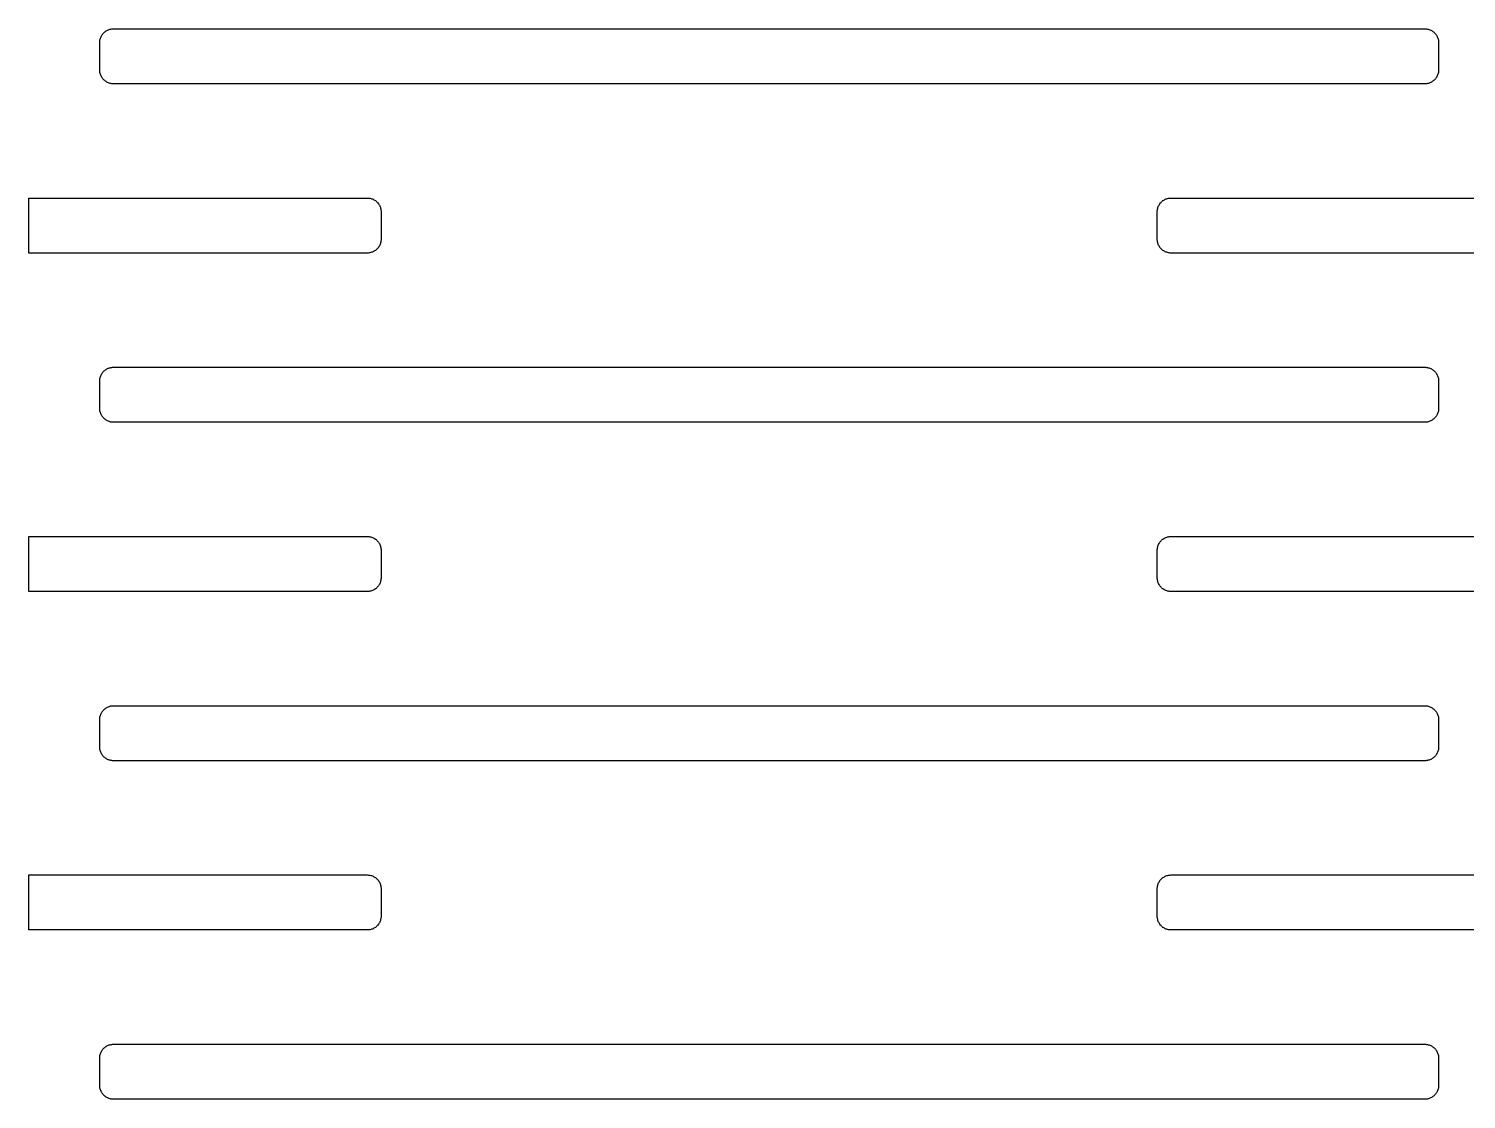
# Model space of a CAD drawing. Header units: metres. Extents: x -218 to 218, y -218 to 218.
# Drawn here: x 4 to 37.98, y 80.68 to 105.98 of the extents above; entities that cross this region are included whole.
import ezdxf

# ---------------------------------------------------------------- set-up
doc = ezdxf.new("R2010")
doc.units = ezdxf.units.M

msp = doc.modelspace()

# ---------------------------------------------------------------- linework, layer by layer
for p, q in [((5.67844, 105.673), (5.68036, 105.694)), ((5.68036, 105.694), (5.68355, 105.714)), ((5.68355, 105.714), (5.688, 105.734)), ((5.688, 105.734), (5.6937, 105.753)), ((5.6937, 105.753), (5.70061, 105.772)), ((5.70061, 105.772), (5.70872, 105.791)), ((5.70872, 105.791), (5.71799, 105.809)), ((5.71799, 105.809), (5.72838, 105.827)), ((5.72838, 105.827), (5.73987, 105.844)), ((5.73987, 105.844), (5.75238, 105.86)), ((5.75238, 105.86), (5.76587, 105.875)), ((5.76587, 105.875), (5.78032, 105.89)), ((5.78032, 105.89), (5.79562, 105.903)), ((5.79562, 105.903), (5.81177, 105.916)), ((5.81177, 105.916), (5.82864, 105.927)), ((5.82864, 105.927), (5.84622, 105.938)), ((5.84622, 105.938), (5.86441, 105.947)), ((5.86441, 105.947), (5.88315, 105.955)), ((5.88315, 105.955), (5.90236, 105.962)), ((5.90236, 105.962), (5.92197, 105.968)), ((5.92197, 105.968), (5.94189, 105.972)), ((5.94189, 105.972), (5.96205, 105.975)), ((5.96205, 105.975), (5.98239, 105.977)), ((5.98239, 105.977), (6.00279, 105.978)), ((6.00279, 105.978), (37.0028, 105.978)), ((37.0028, 105.978), (37.0232, 105.977)), ((37.0232, 105.977), (37.0435, 105.975)), ((37.0435, 105.975), (37.0637, 105.972)), ((37.0637, 105.972), (37.0836, 105.968)), ((37.0836, 105.968), (37.1032, 105.962)), ((37.1032, 105.962), (37.1224, 105.955)), ((37.1224, 105.955), (37.1412, 105.947)), ((37.1412, 105.947), (37.1594, 105.938)), ((37.1594, 105.938), (37.1769, 105.927)), ((37.1769, 105.927), (37.1938, 105.916)), ((37.1938, 105.916), (37.21, 105.903)), ((37.21, 105.903), (37.2253, 105.89)), ((37.2253, 105.89), (37.2397, 105.875)), ((37.2397, 105.875), (37.2532, 105.86)), ((37.2532, 105.86), (37.2657, 105.844)), ((37.2657, 105.844), (37.2772, 105.827)), ((37.2772, 105.827), (37.2876, 105.809)), ((37.2876, 105.809), (37.2969, 105.791)), ((37.2969, 105.791), (37.305, 105.772)), ((37.305, 105.772), (37.3119, 105.753)), ((37.3119, 105.753), (37.3176, 105.734)), ((37.3176, 105.734), (37.322, 105.714)), ((37.322, 105.714), (37.3252, 105.694)), ((37.3252, 105.694), (37.3271, 105.673)), ((5.6778, 105.653), (5.67844, 105.673)), ((5.6778, 105.003), (5.6778, 105.653)), ((37.3271, 105.673), (37.3278, 105.653)), ((37.3278, 105.653), (37.3278, 105.003)), ((5.67844, 104.982), (5.6778, 105.003)), ((37.3278, 105.003), (37.3271, 104.982)), ((5.68036, 104.962), (5.67844, 104.982)), ((5.68355, 104.942), (5.68036, 104.962)), ((5.688, 104.922), (5.68355, 104.942)), ((5.6937, 104.902), (5.688, 104.922)), ((5.70061, 104.883), (5.6937, 104.902)), ((5.70872, 104.864), (5.70061, 104.883)), ((5.71799, 104.846), (5.70872, 104.864)), ((5.72838, 104.829), (5.71799, 104.846)), ((5.73987, 104.812), (5.72838, 104.829)), ((5.75238, 104.796), (5.73987, 104.812)), ((5.76587, 104.78), (5.75238, 104.796)), ((5.78032, 104.766), (5.76587, 104.78)), ((5.79562, 104.752), (5.78032, 104.766)), ((5.81177, 104.74), (5.79562, 104.752)), ((5.82864, 104.728), (5.81177, 104.74)), ((5.84622, 104.718), (5.82864, 104.728)), ((5.86441, 104.709), (5.84622, 104.718)), ((5.88315, 104.701), (5.86441, 104.709)), ((5.90236, 104.694), (5.88315, 104.701)), ((5.92197, 104.688), (5.90236, 104.694)), ((5.94189, 104.684), (5.92197, 104.688)), ((5.96205, 104.68), (5.94189, 104.684)), ((5.98239, 104.678), (5.96205, 104.68)), ((6.00279, 104.678), (5.98239, 104.678)), ((37.0028, 104.678), (6.00279, 104.678)), ((37.0232, 104.678), (37.0028, 104.678)), ((37.0435, 104.68), (37.0232, 104.678)), ((37.0637, 104.684), (37.0435, 104.68)), ((37.0836, 104.688), (37.0637, 104.684)), ((37.1032, 104.694), (37.0836, 104.688)), ((37.1224, 104.701), (37.1032, 104.694)), ((37.1412, 104.709), (37.1224, 104.701)), ((37.1594, 104.718), (37.1412, 104.709)), ((37.1769, 104.728), (37.1594, 104.718)), ((37.1938, 104.74), (37.1769, 104.728)), ((37.21, 104.752), (37.1938, 104.74)), ((37.2253, 104.766), (37.21, 104.752)), ((37.2397, 104.78), (37.2253, 104.766)), ((37.2532, 104.796), (37.2397, 104.78)), ((37.2657, 104.812), (37.2532, 104.796)), ((37.2772, 104.829), (37.2657, 104.812)), ((37.2876, 104.846), (37.2772, 104.829)), ((37.2969, 104.864), (37.2876, 104.846)), ((37.305, 104.883), (37.2969, 104.864)), ((37.3119, 104.902), (37.305, 104.883)), ((37.3176, 104.922), (37.3119, 104.902)), ((37.322, 104.942), (37.3176, 104.922)), ((37.3252, 104.962), (37.322, 104.942)), ((37.3271, 104.982), (37.3252, 104.962)), ((4, 100.678), (4, 101.978)), ((4, 101.978), (12.0028, 101.978)), ((12.0028, 101.978), (12.0232, 101.977)), ((12.0232, 101.977), (12.0435, 101.975)), ((12.0435, 101.975), (12.0637, 101.972)), ((12.0637, 101.972), (12.0836, 101.968)), ((12.0836, 101.968), (12.1032, 101.962)), ((12.1032, 101.962), (12.1224, 101.955)), ((12.1224, 101.955), (12.1412, 101.947)), ((12.1412, 101.947), (12.1594, 101.938)), ((30.8462, 101.938), (30.8644, 101.947)), ((30.8644, 101.947), (30.8831, 101.955)), ((30.8831, 101.955), (30.9024, 101.962)), ((30.9024, 101.962), (30.922, 101.968)), ((30.922, 101.968), (30.9419, 101.972)), ((30.9419, 101.972), (30.9621, 101.975)), ((30.9621, 101.975), (30.9824, 101.977)), ((30.9824, 101.977), (31.0028, 101.978)), ((31.0028, 101.978), (62.0028, 101.978)), ((12.1594, 101.938), (12.1769, 101.927)), ((12.1769, 101.927), (12.1938, 101.916)), ((12.1938, 101.916), (12.2099, 101.903)), ((12.2099, 101.903), (12.2253, 101.89)), ((12.2253, 101.89), (12.2397, 101.875)), ((12.2397, 101.875), (12.2532, 101.86)), ((12.2532, 101.86), (12.2657, 101.844)), ((12.2657, 101.844), (12.2772, 101.827)), ((12.2772, 101.827), (12.2876, 101.809)), ((12.2876, 101.809), (12.2969, 101.791)), ((12.2969, 101.791), (12.305, 101.772)), ((12.305, 101.772), (12.3119, 101.753)), ((12.3119, 101.753), (12.3176, 101.734)), ((12.3176, 101.734), (12.322, 101.714)), ((12.322, 101.714), (12.3252, 101.694)), ((12.3252, 101.694), (12.3271, 101.673)), ((12.3271, 101.673), (12.3278, 101.653)), ((12.3278, 101.653), (12.3278, 101.003)), ((30.6778, 101.653), (30.6784, 101.673)), ((30.6778, 101.003), (30.6778, 101.653)), ((30.6784, 101.673), (30.6804, 101.694)), ((30.6804, 101.694), (30.6835, 101.714)), ((30.6835, 101.714), (30.688, 101.734)), ((30.688, 101.734), (30.6937, 101.753)), ((30.6937, 101.753), (30.7006, 101.772)), ((30.7006, 101.772), (30.7087, 101.791)), ((30.7087, 101.791), (30.718, 101.809)), ((30.718, 101.809), (30.7284, 101.827)), ((30.7284, 101.827), (30.7399, 101.844)), ((30.7399, 101.844), (30.7524, 101.86)), ((30.7524, 101.86), (30.7659, 101.875)), ((30.7659, 101.875), (30.7803, 101.89)), ((30.7803, 101.89), (30.7956, 101.903)), ((30.7956, 101.903), (30.8118, 101.916)), ((30.8118, 101.916), (30.8286, 101.927)), ((30.8286, 101.927), (30.8462, 101.938)), ((12.322, 100.942), (12.3176, 100.922)), ((12.3252, 100.962), (12.322, 100.942)), ((12.3271, 100.982), (12.3252, 100.962)), ((12.3278, 101.003), (12.3271, 100.982)), ((30.6784, 100.982), (30.6778, 101.003)), ((30.6804, 100.962), (30.6784, 100.982)), ((30.6835, 100.942), (30.6804, 100.962)), ((30.688, 100.922), (30.6835, 100.942)), ((12.0028, 100.678), (4, 100.678)), ((12.0232, 100.678), (12.0028, 100.678)), ((12.0435, 100.68), (12.0232, 100.678)), ((12.0637, 100.684), (12.0435, 100.68)), ((12.0836, 100.688), (12.0637, 100.684)), ((12.1032, 100.694), (12.0836, 100.688)), ((12.1224, 100.701), (12.1032, 100.694)), ((12.1412, 100.709), (12.1224, 100.701)), ((12.1594, 100.718), (12.1412, 100.709)), ((12.1769, 100.728), (12.1594, 100.718)), ((12.1938, 100.74), (12.1769, 100.728)), ((12.2099, 100.752), (12.1938, 100.74)), ((12.2253, 100.766), (12.2099, 100.752)), ((12.2397, 100.78), (12.2253, 100.766)), ((12.2532, 100.796), (12.2397, 100.78)), ((12.2657, 100.812), (12.2532, 100.796)), ((12.2772, 100.829), (12.2657, 100.812)), ((12.2876, 100.846), (12.2772, 100.829)), ((12.2969, 100.864), (12.2876, 100.846)), ((12.305, 100.883), (12.2969, 100.864)), ((12.3119, 100.902), (12.305, 100.883)), ((12.3176, 100.922), (12.3119, 100.902)), ((30.6937, 100.902), (30.688, 100.922)), ((30.7006, 100.883), (30.6937, 100.902)), ((30.7087, 100.864), (30.7006, 100.883)), ((30.718, 100.846), (30.7087, 100.864)), ((30.7284, 100.829), (30.718, 100.846)), ((30.7399, 100.812), (30.7284, 100.829)), ((30.7524, 100.796), (30.7399, 100.812)), ((30.7659, 100.78), (30.7524, 100.796)), ((30.7803, 100.766), (30.7659, 100.78)), ((30.7956, 100.752), (30.7803, 100.766)), ((30.8118, 100.74), (30.7956, 100.752)), ((30.8286, 100.728), (30.8118, 100.74)), ((30.8462, 100.718), (30.8286, 100.728)), ((30.8644, 100.709), (30.8462, 100.718)), ((30.8831, 100.701), (30.8644, 100.709)), ((30.9024, 100.694), (30.8831, 100.701)), ((30.922, 100.688), (30.9024, 100.694)), ((30.9419, 100.684), (30.922, 100.688)), ((30.9621, 100.68), (30.9419, 100.684)), ((30.9824, 100.678), (30.9621, 100.68)), ((31.0028, 100.678), (30.9824, 100.678)), ((62.0028, 100.678), (31.0028, 100.678)), ((5.75238, 97.86), (5.76587, 97.8753)), ((5.76587, 97.8753), (5.78032, 97.8897)), ((5.78032, 97.8897), (5.79562, 97.9032)), ((5.79562, 97.9032), (5.81177, 97.9157)), ((5.81177, 97.9157), (5.82864, 97.9272)), ((5.82864, 97.9272), (5.84622, 97.9376)), ((5.84622, 97.9376), (5.86441, 97.9469)), ((5.86441, 97.9469), (5.88315, 97.955)), ((5.88315, 97.955), (5.90236, 97.9619)), ((5.90236, 97.9619), (5.92197, 97.9676)), ((5.92197, 97.9676), (5.94189, 97.972)), ((5.94189, 97.972), (5.96205, 97.9752)), ((5.96205, 97.9752), (5.98239, 97.9772)), ((5.98239, 97.9772), (6.00279, 97.9778)), ((6.00279, 97.9778), (37.0028, 97.9778)), ((37.0028, 97.9778), (37.0232, 97.9772)), ((37.0232, 97.9772), (37.0435, 97.9752)), ((37.0435, 97.9752), (37.0637, 97.972)), ((37.0637, 97.972), (37.0836, 97.9676)), ((37.0836, 97.9676), (37.1032, 97.9619)), ((37.1032, 97.9619), (37.1224, 97.955)), ((37.1224, 97.955), (37.1412, 97.9469)), ((37.1412, 97.9469), (37.1594, 97.9376)), ((37.1594, 97.9376), (37.1769, 97.9272)), ((37.1769, 97.9272), (37.1938, 97.9157)), ((37.1938, 97.9157), (37.21, 97.9032)), ((37.21, 97.9032), (37.2253, 97.8897)), ((37.2253, 97.8897), (37.2397, 97.8753)), ((37.2397, 97.8753), (37.2532, 97.86)), ((5.6778, 97.6528), (5.67844, 97.6732)), ((5.6778, 97.0028), (5.6778, 97.6528)), ((5.67844, 97.6732), (5.68036, 97.6935)), ((5.68036, 97.6935), (5.68355, 97.7137)), ((5.68355, 97.7137), (5.688, 97.7336)), ((5.688, 97.7336), (5.6937, 97.7532)), ((5.6937, 97.7532), (5.70061, 97.7724)), ((5.70061, 97.7724), (5.70872, 97.7912)), ((5.70872, 97.7912), (5.71799, 97.8094)), ((5.71799, 97.8094), (5.72838, 97.8269)), ((5.72838, 97.8269), (5.73987, 97.8438)), ((5.73987, 97.8438), (5.75238, 97.86)), ((37.2532, 97.86), (37.2657, 97.8438)), ((37.2657, 97.8438), (37.2772, 97.8269)), ((37.2772, 97.8269), (37.2876, 97.8094)), ((37.2876, 97.8094), (37.2969, 97.7912)), ((37.2969, 97.7912), (37.305, 97.7724)), ((37.305, 97.7724), (37.3119, 97.7532)), ((37.3119, 97.7532), (37.3176, 97.7336)), ((37.3176, 97.7336), (37.322, 97.7137)), ((37.322, 97.7137), (37.3252, 97.6935)), ((37.3252, 97.6935), (37.3271, 97.6732)), ((37.3271, 97.6732), (37.3278, 97.6528)), ((37.3278, 97.6528), (37.3278, 97.0028)), ((5.67844, 96.9824), (5.6778, 97.0028)), ((5.68036, 96.9621), (5.67844, 96.9824)), ((5.68355, 96.9419), (5.68036, 96.9621)), ((5.688, 96.922), (5.68355, 96.9419)), ((5.6937, 96.9024), (5.688, 96.922)), ((5.70061, 96.8831), (5.6937, 96.9024)), ((5.70872, 96.8644), (5.70061, 96.8831)), ((5.71799, 96.8462), (5.70872, 96.8644)), ((5.72838, 96.8287), (5.71799, 96.8462)), ((37.2876, 96.8462), (37.2772, 96.8287)), ((37.2969, 96.8644), (37.2876, 96.8462)), ((37.305, 96.8831), (37.2969, 96.8644)), ((37.3119, 96.9024), (37.305, 96.8831)), ((37.3176, 96.922), (37.3119, 96.9024)), ((37.322, 96.9419), (37.3176, 96.922)), ((37.3252, 96.9621), (37.322, 96.9419)), ((37.3271, 96.9824), (37.3252, 96.9621)), ((37.3278, 97.0028), (37.3271, 96.9824)), ((5.73987, 96.8118), (5.72838, 96.8287)), ((5.75238, 96.7956), (5.73987, 96.8118)), ((5.76587, 96.7803), (5.75238, 96.7956)), ((5.78032, 96.7659), (5.76587, 96.7803)), ((5.79562, 96.7524), (5.78032, 96.7659)), ((5.81177, 96.7399), (5.79562, 96.7524)), ((5.82864, 96.7284), (5.81177, 96.7399)), ((5.84622, 96.718), (5.82864, 96.7284)), ((5.86441, 96.7087), (5.84622, 96.718)), ((5.88315, 96.7006), (5.86441, 96.7087)), ((5.90236, 96.6937), (5.88315, 96.7006)), ((5.92197, 96.688), (5.90236, 96.6937)), ((5.94189, 96.6835), (5.92197, 96.688)), ((5.96205, 96.6804), (5.94189, 96.6835)), ((5.98239, 96.6784), (5.96205, 96.6804)), ((6.00279, 96.6778), (5.98239, 96.6784)), ((37.0028, 96.6778), (6.00279, 96.6778)), ((37.0232, 96.6784), (37.0028, 96.6778)), ((37.0435, 96.6804), (37.0232, 96.6784)), ((37.0637, 96.6835), (37.0435, 96.6804)), ((37.0836, 96.688), (37.0637, 96.6835)), ((37.1032, 96.6937), (37.0836, 96.688)), ((37.1224, 96.7006), (37.1032, 96.6937)), ((37.1412, 96.7087), (37.1224, 96.7006)), ((37.1594, 96.718), (37.1412, 96.7087)), ((37.1769, 96.7284), (37.1594, 96.718)), ((37.1938, 96.7399), (37.1769, 96.7284)), ((37.21, 96.7524), (37.1938, 96.7399)), ((37.2253, 96.7659), (37.21, 96.7524)), ((37.2397, 96.7803), (37.2253, 96.7659)), ((37.2532, 96.7956), (37.2397, 96.7803)), ((37.2657, 96.8118), (37.2532, 96.7956)), ((37.2772, 96.8287), (37.2657, 96.8118)), ((4, 92.6778), (4, 93.9778)), ((4, 93.9778), (12.0028, 93.9778)), ((12.0028, 93.9778), (12.0232, 93.9772)), ((12.0232, 93.9772), (12.0435, 93.9752)), ((12.0435, 93.9752), (12.0637, 93.972)), ((12.0637, 93.972), (12.0836, 93.9676)), ((12.0836, 93.9676), (12.1032, 93.9619)), ((12.1032, 93.9619), (12.1224, 93.955)), ((12.1224, 93.955), (12.1412, 93.9469)), ((12.1412, 93.9469), (12.1594, 93.9376)), ((12.1594, 93.9376), (12.1769, 93.9272)), ((12.1769, 93.9272), (12.1938, 93.9157)), ((12.1938, 93.9157), (12.2099, 93.9032)), ((12.2099, 93.9032), (12.2253, 93.8897)), ((12.2253, 93.8897), (12.2397, 93.8753)), ((12.2397, 93.8753), (12.2532, 93.86)), ((12.2532, 93.86), (12.2657, 93.8438)), ((12.2657, 93.8438), (12.2772, 93.8269)), ((12.2772, 93.8269), (12.2876, 93.8094)), ((12.2876, 93.8094), (12.2969, 93.7912)), ((12.2969, 93.7912), (12.305, 93.7724)), ((30.7006, 93.7724), (30.7087, 93.7912)), ((30.7087, 93.7912), (30.718, 93.8094)), ((30.718, 93.8094), (30.7284, 93.8269)), ((30.7284, 93.8269), (30.7399, 93.8438)), ((30.7399, 93.8438), (30.7524, 93.86)), ((30.7524, 93.86), (30.7659, 93.8753)), ((30.7659, 93.8753), (30.7803, 93.8897)), ((30.7803, 93.8897), (30.7956, 93.9032)), ((30.7956, 93.9032), (30.8118, 93.9157)), ((30.8118, 93.9157), (30.8286, 93.9272)), ((30.8286, 93.9272), (30.8462, 93.9376)), ((30.8462, 93.9376), (30.8644, 93.9469)), ((30.8644, 93.9469), (30.8831, 93.955)), ((30.8831, 93.955), (30.9024, 93.9619)), ((30.9024, 93.9619), (30.922, 93.9676)), ((30.922, 93.9676), (30.9419, 93.972)), ((30.9419, 93.972), (30.9621, 93.9752)), ((30.9621, 93.9752), (30.9824, 93.9772)), ((30.9824, 93.9772), (31.0028, 93.9778)), ((31.0028, 93.9778), (62.0028, 93.9778)), ((12.305, 93.7724), (12.3119, 93.7532)), ((12.3119, 93.7532), (12.3176, 93.7336)), ((12.3176, 93.7336), (12.322, 93.7137)), ((12.322, 93.7137), (12.3252, 93.6935)), ((12.3252, 93.6935), (12.3271, 93.6732)), ((12.3271, 93.6732), (12.3278, 93.6528)), ((12.3278, 93.6528), (12.3278, 93.0028)), ((30.6778, 93.6528), (30.6784, 93.6732)), ((30.6778, 93.0028), (30.6778, 93.6528)), ((30.6784, 93.6732), (30.6804, 93.6935)), ((30.6804, 93.6935), (30.6835, 93.7137)), ((30.6835, 93.7137), (30.688, 93.7336)), ((30.688, 93.7336), (30.6937, 93.7532)), ((30.6937, 93.7532), (30.7006, 93.7724)), ((12.2397, 92.7803), (12.2253, 92.7659)), ((12.2532, 92.7956), (12.2397, 92.7803)), ((12.2657, 92.8118), (12.2532, 92.7956)), ((12.2772, 92.8287), (12.2657, 92.8118)), ((12.2876, 92.8462), (12.2772, 92.8287)), ((12.2969, 92.8644), (12.2876, 92.8462)), ((12.305, 92.8831), (12.2969, 92.8644)), ((12.3119, 92.9024), (12.305, 92.8831)), ((12.3176, 92.922), (12.3119, 92.9024)), ((12.322, 92.9419), (12.3176, 92.922)), ((12.3252, 92.9621), (12.322, 92.9419)), ((12.3271, 92.9824), (12.3252, 92.9621)), ((12.3278, 93.0028), (12.3271, 92.9824)), ((30.6784, 92.9824), (30.6778, 93.0028)), ((30.6804, 92.9621), (30.6784, 92.9824)), ((30.6835, 92.9419), (30.6804, 92.9621)), ((30.688, 92.922), (30.6835, 92.9419)), ((30.6937, 92.9024), (30.688, 92.922)), ((30.7006, 92.8831), (30.6937, 92.9024)), ((30.7087, 92.8644), (30.7006, 92.8831)), ((30.718, 92.8462), (30.7087, 92.8644)), ((30.7284, 92.8287), (30.718, 92.8462)), ((30.7399, 92.8118), (30.7284, 92.8287)), ((30.7524, 92.7956), (30.7399, 92.8118)), ((30.7659, 92.7803), (30.7524, 92.7956)), ((30.7803, 92.7659), (30.7659, 92.7803)), ((12.0028, 92.6778), (4, 92.6778)), ((12.0232, 92.6784), (12.0028, 92.6778)), ((12.0435, 92.6804), (12.0232, 92.6784)), ((12.0637, 92.6835), (12.0435, 92.6804)), ((12.0836, 92.688), (12.0637, 92.6835)), ((12.1032, 92.6937), (12.0836, 92.688)), ((12.1224, 92.7006), (12.1032, 92.6937)), ((12.1412, 92.7087), (12.1224, 92.7006)), ((12.1594, 92.718), (12.1412, 92.7087)), ((12.1769, 92.7284), (12.1594, 92.718)), ((12.1938, 92.7399), (12.1769, 92.7284)), ((12.2099, 92.7524), (12.1938, 92.7399)), ((12.2253, 92.7659), (12.2099, 92.7524)), ((30.7956, 92.7524), (30.7803, 92.7659)), ((30.8118, 92.7399), (30.7956, 92.7524)), ((30.8286, 92.7284), (30.8118, 92.7399)), ((30.8462, 92.718), (30.8286, 92.7284)), ((30.8644, 92.7087), (30.8462, 92.718)), ((30.8831, 92.7006), (30.8644, 92.7087)), ((30.9024, 92.6937), (30.8831, 92.7006)), ((30.922, 92.688), (30.9024, 92.6937)), ((30.9419, 92.6835), (30.922, 92.688)), ((30.9621, 92.6804), (30.9419, 92.6835)), ((30.9824, 92.6784), (30.9621, 92.6804)), ((31.0028, 92.6778), (30.9824, 92.6784)), ((62.0028, 92.6778), (31.0028, 92.6778)), ((5.68036, 89.6935), (5.68355, 89.7137)), ((5.68355, 89.7137), (5.688, 89.7336)), ((5.688, 89.7336), (5.6937, 89.7532)), ((5.6937, 89.7532), (5.70061, 89.7724)), ((5.70061, 89.7724), (5.70872, 89.7912)), ((5.70872, 89.7912), (5.71799, 89.8094)), ((5.71799, 89.8094), (5.72838, 89.8269)), ((5.72838, 89.8269), (5.73987, 89.8438)), ((5.73987, 89.8438), (5.75238, 89.86)), ((5.75238, 89.86), (5.76587, 89.8753)), ((5.76587, 89.8753), (5.78032, 89.8897)), ((5.78032, 89.8897), (5.79562, 89.9032)), ((5.79562, 89.9032), (5.81177, 89.9157)), ((5.81177, 89.9157), (5.82864, 89.9272)), ((5.82864, 89.9272), (5.84622, 89.9376)), ((5.84622, 89.9376), (5.86441, 89.9469)), ((5.86441, 89.9469), (5.88315, 89.955)), ((5.88315, 89.955), (5.90236, 89.9619)), ((5.90236, 89.9619), (5.92197, 89.9676)), ((5.92197, 89.9676), (5.94189, 89.972)), ((5.94189, 89.972), (5.96205, 89.9752)), ((5.96205, 89.9752), (5.98239, 89.9772)), ((5.98239, 89.9772), (6.00279, 89.9778)), ((6.00279, 89.9778), (37.0028, 89.9778)), ((37.0028, 89.9778), (37.0232, 89.9772)), ((37.0232, 89.9772), (37.0435, 89.9752)), ((37.0435, 89.9752), (37.0637, 89.972)), ((37.0637, 89.972), (37.0836, 89.9676)), ((37.0836, 89.9676), (37.1032, 89.9619)), ((37.1032, 89.9619), (37.1224, 89.955)), ((37.1224, 89.955), (37.1412, 89.9469)), ((37.1412, 89.9469), (37.1594, 89.9376)), ((37.1594, 89.9376), (37.1769, 89.9272)), ((37.1769, 89.9272), (37.1938, 89.9157)), ((37.1938, 89.9157), (37.21, 89.9032)), ((37.21, 89.9032), (37.2253, 89.8897)), ((37.2253, 89.8897), (37.2397, 89.8753)), ((37.2397, 89.8753), (37.2532, 89.86)), ((37.2532, 89.86), (37.2657, 89.8438)), ((37.2657, 89.8438), (37.2772, 89.8269)), ((37.2772, 89.8269), (37.2876, 89.8094)), ((37.2876, 89.8094), (37.2969, 89.7912)), ((37.2969, 89.7912), (37.305, 89.7724)), ((37.305, 89.7724), (37.3119, 89.7532)), ((37.3119, 89.7532), (37.3176, 89.7336)), ((37.3176, 89.7336), (37.322, 89.7137)), ((37.322, 89.7137), (37.3252, 89.6935)), ((5.6778, 89.6528), (5.67844, 89.6732)), ((5.6778, 89.0028), (5.6778, 89.6528)), ((5.67844, 89.6732), (5.68036, 89.6935)), ((37.3252, 89.6935), (37.3271, 89.6732)), ((37.3271, 89.6732), (37.3278, 89.6528)), ((37.3278, 89.6528), (37.3278, 89.0028)), ((5.67844, 88.9824), (5.6778, 89.0028)), ((5.68036, 88.9621), (5.67844, 88.9824)), ((5.68355, 88.9419), (5.68036, 88.9621)), ((5.688, 88.922), (5.68355, 88.9419)), ((5.6937, 88.9024), (5.688, 88.922)), ((5.70061, 88.8831), (5.6937, 88.9024)), ((5.70872, 88.8644), (5.70061, 88.8831)), ((5.71799, 88.8462), (5.70872, 88.8644)), ((5.72838, 88.8287), (5.71799, 88.8462)), ((5.73987, 88.8118), (5.72838, 88.8287)), ((5.75238, 88.7956), (5.73987, 88.8118)), ((5.76587, 88.7803), (5.75238, 88.7956)), ((5.78032, 88.7659), (5.76587, 88.7803)), ((5.79562, 88.7524), (5.78032, 88.7659)), ((5.81177, 88.7399), (5.79562, 88.7524)), ((5.82864, 88.7284), (5.81177, 88.7399)), ((5.84622, 88.718), (5.82864, 88.7284)), ((5.86441, 88.7087), (5.84622, 88.718)), ((5.88315, 88.7006), (5.86441, 88.7087)), ((5.90236, 88.6937), (5.88315, 88.7006)), ((5.92197, 88.688), (5.90236, 88.6937)), ((37.1032, 88.6937), (37.0836, 88.688)), ((37.1224, 88.7006), (37.1032, 88.6937)), ((37.1412, 88.7087), (37.1224, 88.7006)), ((37.1594, 88.718), (37.1412, 88.7087)), ((37.1769, 88.7284), (37.1594, 88.718)), ((37.1938, 88.7399), (37.1769, 88.7284)), ((37.21, 88.7524), (37.1938, 88.7399)), ((37.2253, 88.7659), (37.21, 88.7524)), ((37.2397, 88.7803), (37.2253, 88.7659)), ((37.2532, 88.7956), (37.2397, 88.7803)), ((37.2657, 88.8118), (37.2532, 88.7956)), ((37.2772, 88.8287), (37.2657, 88.8118)), ((37.2876, 88.8462), (37.2772, 88.8287)), ((37.2969, 88.8644), (37.2876, 88.8462)), ((37.305, 88.8831), (37.2969, 88.8644)), ((37.3119, 88.9024), (37.305, 88.8831)), ((37.3176, 88.922), (37.3119, 88.9024)), ((37.322, 88.9419), (37.3176, 88.922)), ((37.3252, 88.9621), (37.322, 88.9419)), ((37.3271, 88.9824), (37.3252, 88.9621)), ((37.3278, 89.0028), (37.3271, 88.9824)), ((5.94189, 88.6835), (5.92197, 88.688)), ((5.96205, 88.6804), (5.94189, 88.6835)), ((5.98239, 88.6784), (5.96205, 88.6804)), ((6.00279, 88.6778), (5.98239, 88.6784)), ((37.0028, 88.6778), (6.00279, 88.6778)), ((37.0232, 88.6784), (37.0028, 88.6778)), ((37.0435, 88.6804), (37.0232, 88.6784)), ((37.0637, 88.6835), (37.0435, 88.6804)), ((37.0836, 88.688), (37.0637, 88.6835)), ((4, 84.6778), (4, 85.9778)), ((4, 85.9778), (12.0028, 85.9778)), ((12.0028, 85.9778), (12.0232, 85.9772)), ((12.0232, 85.9772), (12.0435, 85.9752)), ((12.0435, 85.9752), (12.0637, 85.972)), ((30.9419, 85.972), (30.9621, 85.9752)), ((30.9621, 85.9752), (30.9824, 85.9772)), ((30.9824, 85.9772), (31.0028, 85.9778)), ((31.0028, 85.9778), (62.0028, 85.9778)), ((12.0637, 85.972), (12.0836, 85.9676)), ((12.0836, 85.9676), (12.1032, 85.9619)), ((12.1032, 85.9619), (12.1224, 85.955)), ((12.1224, 85.955), (12.1412, 85.9469)), ((12.1412, 85.9469), (12.1594, 85.9376)), ((12.1594, 85.9376), (12.1769, 85.9272)), ((12.1769, 85.9272), (12.1938, 85.9157)), ((12.1938, 85.9157), (12.2099, 85.9032)), ((12.2099, 85.9032), (12.2253, 85.8897)), ((12.2253, 85.8897), (12.2397, 85.8753)), ((12.2397, 85.8753), (12.2532, 85.86)), ((12.2532, 85.86), (12.2657, 85.8438)), ((12.2657, 85.8438), (12.2772, 85.8269)), ((12.2772, 85.8269), (12.2876, 85.8094)), ((12.2876, 85.8094), (12.2969, 85.7912)), ((12.2969, 85.7912), (12.305, 85.7724)), ((12.305, 85.7724), (12.3119, 85.7532)), ((12.3119, 85.7532), (12.3176, 85.7336)), ((12.3176, 85.7336), (12.322, 85.7137)), ((12.322, 85.7137), (12.3252, 85.6935)), ((12.3252, 85.6935), (12.3271, 85.6732)), ((12.3271, 85.6732), (12.3278, 85.6528)), ((12.3278, 85.6528), (12.3278, 85.0028)), ((30.6778, 85.6528), (30.6784, 85.6732)), ((30.6778, 85.0028), (30.6778, 85.6528)), ((30.6784, 85.6732), (30.6804, 85.6935)), ((30.6804, 85.6935), (30.6835, 85.7137)), ((30.6835, 85.7137), (30.688, 85.7336)), ((30.688, 85.7336), (30.6937, 85.7532)), ((30.6937, 85.7532), (30.7006, 85.7724)), ((30.7006, 85.7724), (30.7087, 85.7912)), ((30.7087, 85.7912), (30.718, 85.8094)), ((30.718, 85.8094), (30.7284, 85.8269)), ((30.7284, 85.8269), (30.7399, 85.8438)), ((30.7399, 85.8438), (30.7524, 85.86)), ((30.7524, 85.86), (30.7659, 85.8753)), ((30.7659, 85.8753), (30.7803, 85.8897)), ((30.7803, 85.8897), (30.7956, 85.9032)), ((30.7956, 85.9032), (30.8118, 85.9157)), ((30.8118, 85.9157), (30.8286, 85.9272)), ((30.8286, 85.9272), (30.8462, 85.9376)), ((30.8462, 85.9376), (30.8644, 85.9469)), ((30.8644, 85.9469), (30.8831, 85.955)), ((30.8831, 85.955), (30.9024, 85.9619)), ((30.9024, 85.9619), (30.922, 85.9676)), ((30.922, 85.9676), (30.9419, 85.972)), ((12.3252, 84.9621), (12.322, 84.9419)), ((12.3271, 84.9824), (12.3252, 84.9621)), ((12.3278, 85.0028), (12.3271, 84.9824)), ((30.6784, 84.9824), (30.6778, 85.0028)), ((30.6804, 84.9621), (30.6784, 84.9824)), ((30.6835, 84.9419), (30.6804, 84.9621)), ((12.0028, 84.6778), (4, 84.6778)), ((12.0232, 84.6784), (12.0028, 84.6778)), ((12.0435, 84.6804), (12.0232, 84.6784)), ((12.0637, 84.6835), (12.0435, 84.6804)), ((12.0836, 84.688), (12.0637, 84.6835)), ((12.1032, 84.6937), (12.0836, 84.688)), ((12.1224, 84.7006), (12.1032, 84.6937)), ((12.1412, 84.7087), (12.1224, 84.7006)), ((12.1594, 84.718), (12.1412, 84.7087)), ((12.1769, 84.7284), (12.1594, 84.718)), ((12.1938, 84.7399), (12.1769, 84.7284)), ((12.2099, 84.7524), (12.1938, 84.7399)), ((12.2253, 84.7659), (12.2099, 84.7524)), ((12.2397, 84.7803), (12.2253, 84.7659)), ((12.2532, 84.7956), (12.2397, 84.7803)), ((12.2657, 84.8118), (12.2532, 84.7956)), ((12.2772, 84.8287), (12.2657, 84.8118)), ((12.2876, 84.8462), (12.2772, 84.8287)), ((12.2969, 84.8644), (12.2876, 84.8462)), ((12.305, 84.8831), (12.2969, 84.8644)), ((12.3119, 84.9024), (12.305, 84.8831)), ((12.3176, 84.922), (12.3119, 84.9024)), ((12.322, 84.9419), (12.3176, 84.922)), ((30.688, 84.922), (30.6835, 84.9419)), ((30.6937, 84.9024), (30.688, 84.922)), ((30.7006, 84.8831), (30.6937, 84.9024)), ((30.7087, 84.8644), (30.7006, 84.8831)), ((30.718, 84.8462), (30.7087, 84.8644)), ((30.7284, 84.8287), (30.718, 84.8462)), ((30.7399, 84.8118), (30.7284, 84.8287)), ((30.7524, 84.7956), (30.7399, 84.8118)), ((30.7659, 84.7803), (30.7524, 84.7956)), ((30.7803, 84.7659), (30.7659, 84.7803)), ((30.7956, 84.7524), (30.7803, 84.7659)), ((30.8118, 84.7399), (30.7956, 84.7524)), ((30.8286, 84.7284), (30.8118, 84.7399)), ((30.8462, 84.718), (30.8286, 84.7284)), ((30.8644, 84.7087), (30.8462, 84.718)), ((30.8831, 84.7006), (30.8644, 84.7087)), ((30.9024, 84.6937), (30.8831, 84.7006)), ((30.922, 84.688), (30.9024, 84.6937)), ((30.9419, 84.6835), (30.922, 84.688)), ((30.9621, 84.6804), (30.9419, 84.6835)), ((30.9824, 84.6784), (30.9621, 84.6804)), ((31.0028, 84.6778), (30.9824, 84.6784)), ((62.0028, 84.6778), (31.0028, 84.6778)), ((5.78032, 81.8897), (5.79562, 81.9032)), ((5.79562, 81.9032), (5.81177, 81.9157)), ((5.81177, 81.9157), (5.82864, 81.9272)), ((5.82864, 81.9272), (5.84622, 81.9376)), ((5.84622, 81.9376), (5.86441, 81.9469)), ((5.86441, 81.9469), (5.88315, 81.955)), ((5.88315, 81.955), (5.90236, 81.9619)), ((5.90236, 81.9619), (5.92197, 81.9676)), ((5.92197, 81.9676), (5.94189, 81.972)), ((5.94189, 81.972), (5.96205, 81.9752)), ((5.96205, 81.9752), (5.98239, 81.9772)), ((5.98239, 81.9772), (6.00279, 81.9778)), ((6.00279, 81.9778), (37.0028, 81.9778)), ((37.0028, 81.9778), (37.0232, 81.9772)), ((37.0232, 81.9772), (37.0435, 81.9752)), ((37.0435, 81.9752), (37.0637, 81.972)), ((37.0637, 81.972), (37.0836, 81.9676)), ((37.0836, 81.9676), (37.1032, 81.9619)), ((37.1032, 81.9619), (37.1224, 81.955)), ((37.1224, 81.955), (37.1412, 81.9469)), ((37.1412, 81.9469), (37.1594, 81.9376)), ((37.1594, 81.9376), (37.1769, 81.9272)), ((37.1769, 81.9272), (37.1938, 81.9157)), ((37.1938, 81.9157), (37.21, 81.9032)), ((37.21, 81.9032), (37.2253, 81.8897)), ((5.6778, 81.6528), (5.67844, 81.6732)), ((5.6778, 81.0028), (5.6778, 81.6528)), ((5.67844, 81.6732), (5.68036, 81.6935)), ((5.68036, 81.6935), (5.68355, 81.7137)), ((5.68355, 81.7137), (5.688, 81.7336)), ((5.688, 81.7336), (5.6937, 81.7532)), ((5.6937, 81.7532), (5.70061, 81.7724)), ((5.70061, 81.7724), (5.70872, 81.7912)), ((5.70872, 81.7912), (5.71799, 81.8094)), ((5.71799, 81.8094), (5.72838, 81.8269)), ((5.72838, 81.8269), (5.73987, 81.8438)), ((5.73987, 81.8438), (5.75238, 81.86)), ((5.75238, 81.86), (5.76587, 81.8753)), ((5.76587, 81.8753), (5.78032, 81.8897)), ((37.2253, 81.8897), (37.2397, 81.8753)), ((37.2397, 81.8753), (37.2532, 81.86)), ((37.2532, 81.86), (37.2657, 81.8438)), ((37.2657, 81.8438), (37.2772, 81.8269)), ((37.2772, 81.8269), (37.2876, 81.8094)), ((37.2876, 81.8094), (37.2969, 81.7912)), ((37.2969, 81.7912), (37.305, 81.7724)), ((37.305, 81.7724), (37.3119, 81.7532)), ((37.3119, 81.7532), (37.3176, 81.7336)), ((37.3176, 81.7336), (37.322, 81.7137)), ((37.322, 81.7137), (37.3252, 81.6935)), ((37.3252, 81.6935), (37.3271, 81.6732)), ((37.3271, 81.6732), (37.3278, 81.6528)), ((37.3278, 81.6528), (37.3278, 81.0028)), ((5.67844, 80.9824), (5.6778, 81.0028)), ((5.68036, 80.9621), (5.67844, 80.9824)), ((5.68355, 80.9419), (5.68036, 80.9621)), ((5.688, 80.922), (5.68355, 80.9419)), ((5.6937, 80.9024), (5.688, 80.922)), ((5.70061, 80.8831), (5.6937, 80.9024)), ((5.70872, 80.8644), (5.70061, 80.8831)), ((37.305, 80.8831), (37.2969, 80.8644)), ((37.3119, 80.9024), (37.305, 80.8831)), ((37.3176, 80.922), (37.3119, 80.9024)), ((37.322, 80.9419), (37.3176, 80.922)), ((37.3252, 80.9621), (37.322, 80.9419)), ((37.3271, 80.9824), (37.3252, 80.9621)), ((37.3278, 81.0028), (37.3271, 80.9824)), ((5.71799, 80.8462), (5.70872, 80.8644)), ((5.72838, 80.8287), (5.71799, 80.8462)), ((5.73987, 80.8118), (5.72838, 80.8287)), ((5.75238, 80.7956), (5.73987, 80.8118)), ((5.76587, 80.7803), (5.75238, 80.7956)), ((5.78032, 80.7659), (5.76587, 80.7803)), ((5.79562, 80.7524), (5.78032, 80.7659)), ((5.81177, 80.7399), (5.79562, 80.7524)), ((5.82864, 80.7284), (5.81177, 80.7399)), ((5.84622, 80.718), (5.82864, 80.7284)), ((5.86441, 80.7087), (5.84622, 80.718)), ((5.88315, 80.7006), (5.86441, 80.7087)), ((5.90236, 80.6937), (5.88315, 80.7006)), ((5.92197, 80.688), (5.90236, 80.6937)), ((5.94189, 80.6835), (5.92197, 80.688)), ((5.96205, 80.6804), (5.94189, 80.6835)), ((5.98239, 80.6784), (5.96205, 80.6804)), ((6.00279, 80.6778), (5.98239, 80.6784)), ((37.0028, 80.6778), (6.00279, 80.6778)), ((37.0232, 80.6784), (37.0028, 80.6778)), ((37.0435, 80.6804), (37.0232, 80.6784)), ((37.0637, 80.6835), (37.0435, 80.6804)), ((37.0836, 80.688), (37.0637, 80.6835)), ((37.1032, 80.6937), (37.0836, 80.688)), ((37.1224, 80.7006), (37.1032, 80.6937)), ((37.1412, 80.7087), (37.1224, 80.7006)), ((37.1594, 80.718), (37.1412, 80.7087)), ((37.1769, 80.7284), (37.1594, 80.718)), ((37.1938, 80.7399), (37.1769, 80.7284)), ((37.21, 80.7524), (37.1938, 80.7399)), ((37.2253, 80.7659), (37.21, 80.7524)), ((37.2397, 80.7803), (37.2253, 80.7659)), ((37.2532, 80.7956), (37.2397, 80.7803)), ((37.2657, 80.8118), (37.2532, 80.7956)), ((37.2772, 80.8287), (37.2657, 80.8118)), ((37.2876, 80.8462), (37.2772, 80.8287)), ((37.2969, 80.8644), (37.2876, 80.8462))]:
    msp.add_line(p, q)

doc.saveas('drawing.dxf')
